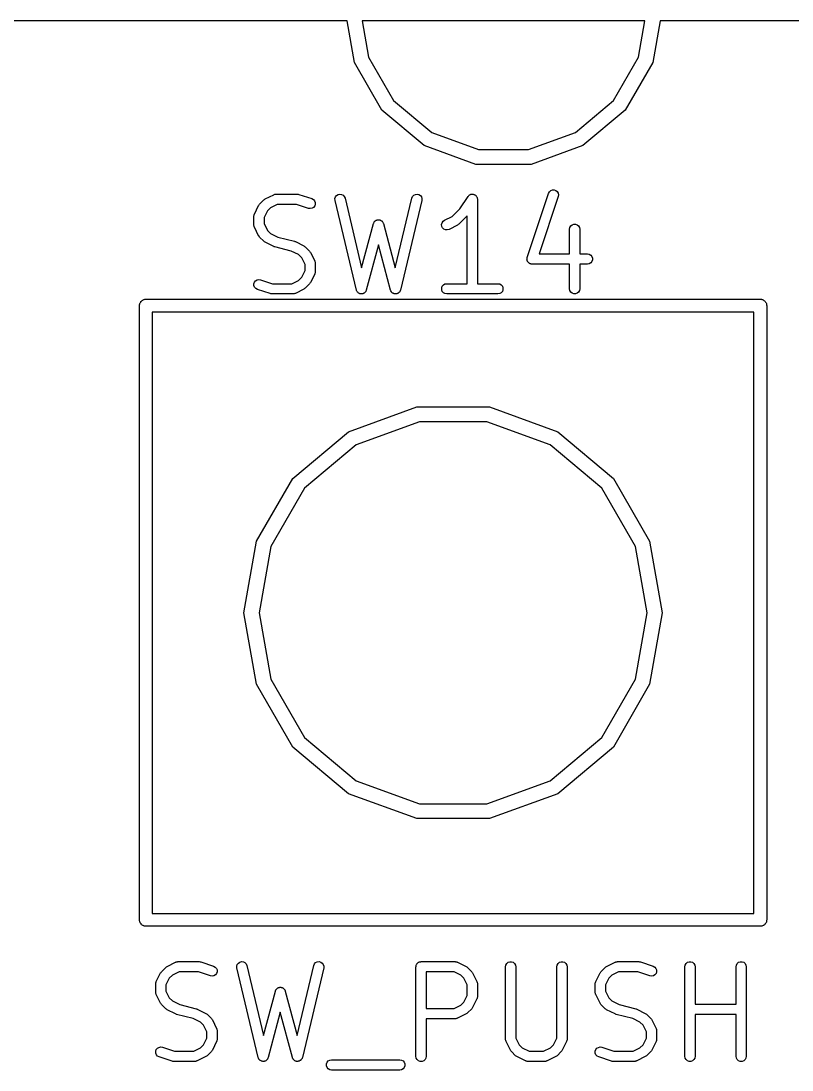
# Model space of a CAD drawing. Extents: x 0 to 102, y -163 to 0.
# Drawn here: x 82.71 to 90.36, y -160.54 to -150.13 of the extents above; entities that cross this region are included whole.
import ezdxf

# ---------------------------------------------------------------- set-up
doc = ezdxf.new("R2010")
doc.units = 0
doc.header["$MEASUREMENT"] = 0
doc.layers.add('BLACK', color=7, linetype='CONTINUOUS')

msp = doc.modelspace()

# ---------------------------------------------------------------- linework, layer by layer
at = {"layer": 'Black'}
for p, q in [((85.9474, -150.127), (75, -150.127)), ((86.02, -150.539), (85.9474, -150.127)), ((86.0974, -150.127), (86.1609, -150.487)), ((88.9026, -150.127), (86.0974, -150.127)), ((88.8391, -150.487), (88.9026, -150.127)), ((89.0526, -150.127), (88.98, -150.539)), ((100, -150.127), (89.0526, -150.127)), ((86.2935, -151.012), (86.02, -150.539)), ((86.1609, -150.487), (86.4084, -150.916)), ((88.5916, -150.916), (88.8391, -150.487)), ((88.98, -150.539), (88.7065, -151.012)), ((86.4084, -150.916), (86.7875, -151.234)), ((88.2125, -151.234), (88.5916, -150.916)), ((86.7125, -151.364), (86.2935, -151.012)), ((88.7065, -151.012), (88.2875, -151.364)), ((86.7875, -151.234), (87.2526, -151.403)), ((87.7474, -151.403), (88.2125, -151.234)), ((87.2265, -151.551), (86.7125, -151.364)), ((88.2875, -151.364), (87.7735, -151.551)), ((87.2526, -151.403), (87.7474, -151.403)), ((87.7735, -151.551), (87.2265, -151.551)), ((85.1292, -151.898), (85.1358, -151.893)), ((85.1358, -151.893), (85.2204, -151.851)), ((85.2204, -151.851), (85.2233, -151.85)), ((85.2233, -151.85), (85.2258, -151.848)), ((85.2258, -151.848), (85.2317, -151.847)), ((85.2317, -151.847), (85.2374, -151.846)), ((85.2374, -151.846), (85.2403, -151.846)), ((85.2403, -151.846), (85.2432, -151.845)), ((85.2432, -151.845), (85.4548, -151.845)), ((85.4548, -151.845), (85.4628, -151.847)), ((85.4628, -151.847), (85.4709, -151.848)), ((85.4709, -151.848), (85.5979, -151.89)), ((85.5979, -151.89), (85.6134, -151.899)), ((85.8277, -151.89), (85.8327, -151.873)), ((85.8287, -151.908), (85.8277, -151.89)), ((85.8327, -151.873), (85.8433, -151.859)), ((85.8433, -151.859), (85.858, -151.85)), ((85.858, -151.85), (85.8752, -151.845)), ((85.8752, -151.845), (85.8927, -151.848)), ((85.8927, -151.848), (85.9085, -151.855)), ((85.9085, -151.855), (85.9206, -151.868)), ((85.9206, -151.868), (85.9276, -151.884)), ((85.9276, -151.884), (86.0926, -152.578)), ((86.4257, -152.578), (86.5907, -151.884)), ((86.5907, -151.884), (86.5978, -151.868)), ((86.5978, -151.868), (86.6099, -151.855)), ((86.6099, -151.855), (86.6256, -151.848)), ((86.6256, -151.848), (86.6432, -151.845)), ((86.6432, -151.845), (86.6603, -151.85)), ((86.6603, -151.85), (86.6751, -151.859)), ((86.6751, -151.859), (86.6856, -151.873)), ((86.6856, -151.873), (86.6906, -151.89)), ((86.6906, -151.89), (86.6896, -151.908)), ((87.0664, -151.991), (87.1482, -151.868)), ((87.1482, -151.868), (87.1502, -151.866)), ((87.1502, -151.866), (87.1516, -151.864)), ((87.1516, -151.864), (87.1562, -151.86)), ((87.1562, -151.86), (87.1604, -151.855)), ((87.1604, -151.855), (87.1629, -151.854)), ((87.1629, -151.854), (87.1651, -151.852)), ((87.1651, -151.852), (87.1708, -151.85)), ((87.1708, -151.85), (87.1762, -151.847)), ((87.1762, -151.847), (87.179, -151.847)), ((87.179, -151.847), (87.1817, -151.846)), ((87.1817, -151.846), (87.1877, -151.846)), ((87.1877, -151.846), (87.1938, -151.846)), ((87.1938, -151.846), (87.1965, -151.846)), ((87.1965, -151.846), (87.1993, -151.846)), ((87.1993, -151.846), (87.205, -151.848)), ((87.205, -151.848), (87.2109, -151.85)), ((87.2109, -151.85), (87.2133, -151.851)), ((87.2133, -151.851), (87.2159, -151.852)), ((87.2159, -151.852), (87.2205, -151.856)), ((87.2205, -151.856), (87.2256, -151.859)), ((87.2256, -151.859), (87.2273, -151.862)), ((87.2273, -151.862), (87.2294, -151.864)), ((87.2294, -151.864), (87.2324, -151.869)), ((87.2324, -151.869), (87.236, -151.874)), ((87.236, -151.874), (87.2368, -151.876)), ((87.2368, -151.876), (87.2382, -151.879)), ((87.2382, -151.879), (87.2393, -151.885)), ((87.2393, -151.885), (87.241, -151.891)), ((87.241, -151.891), (87.2408, -151.893)), ((87.2408, -151.893), (87.2413, -151.896)), ((87.2413, -151.896), (87.2413, -152.734)), ((87.735, -152.473), (87.9466, -151.838)), ((88.043, -151.87), (87.8536, -152.438)), ((87.9466, -151.838), (87.955, -151.822)), ((87.955, -151.822), (87.9682, -151.811)), ((87.9682, -151.811), (87.9847, -151.804)), ((87.9847, -151.804), (88.0023, -151.804)), ((88.0023, -151.804), (88.019, -151.809)), ((88.019, -151.809), (88.0328, -151.82)), ((88.0328, -151.82), (88.0421, -151.835)), ((88.0421, -151.835), (88.0456, -151.852)), ((88.0456, -151.852), (88.043, -151.87)), ((85.0284, -152.043), (85.0707, -151.958)), ((85.0707, -151.958), (85.0756, -151.952)), ((85.0756, -151.952), (85.0802, -151.945)), ((85.0802, -151.945), (85.1226, -151.903)), ((85.1226, -151.903), (85.1292, -151.898)), ((85.1886, -151.98), (85.1579, -152.011)), ((85.2552, -151.947), (85.1886, -151.98)), ((85.4466, -151.947), (85.2552, -151.947)), ((85.5658, -151.987), (85.4466, -151.947)), ((85.5832, -151.989), (85.5658, -151.987)), ((85.6005, -151.986), (85.5832, -151.989)), ((85.6155, -151.977), (85.6005, -151.986)), ((85.6134, -151.899), (85.6251, -151.912)), ((85.6265, -151.963), (85.6155, -151.977)), ((85.6251, -151.912), (85.6316, -151.928)), ((85.6321, -151.946), (85.6265, -151.963)), ((85.6316, -151.928), (85.6321, -151.946)), ((86.0404, -152.797), (85.8287, -151.908)), ((86.6896, -151.908), (86.4779, -152.797)), ((86.9911, -152.066), (87.0664, -151.991)), ((85.023, -152.066), (85.0235, -152.063)), ((85.023, -152.15), (85.023, -152.066)), ((85.0234, -152.06), (85.0251, -152.054)), ((85.0235, -152.063), (85.0234, -152.06)), ((85.0251, -152.054), (85.0261, -152.048)), ((85.0261, -152.048), (85.0276, -152.046)), ((85.0276, -152.046), (85.0284, -152.043)), ((85.1579, -152.011), (85.1246, -152.078)), ((85.1246, -152.078), (85.1246, -152.138)), ((86.2341, -152.107), (86.2378, -152.104)), ((86.2378, -152.104), (86.242, -152.103)), ((86.242, -152.103), (86.246, -152.101)), ((86.246, -152.101), (86.2504, -152.101)), ((86.2504, -152.101), (86.2548, -152.1)), ((86.2548, -152.1), (86.2592, -152.1)), ((86.2592, -152.1), (86.2635, -152.1)), ((86.2635, -152.1), (86.2679, -152.101)), ((86.2679, -152.101), (86.2724, -152.101)), ((86.2724, -152.101), (86.2763, -152.103)), ((86.2763, -152.103), (86.2806, -152.104)), ((86.2806, -152.104), (86.2843, -152.107)), ((86.9138, -152.105), (86.9911, -152.066)), ((87.1397, -152.061), (87.0571, -152.144)), ((87.1397, -152.734), (87.1397, -152.061)), ((85.0235, -152.153), (85.023, -152.15)), ((85.0234, -152.156), (85.0235, -152.153)), ((85.0251, -152.162), (85.0234, -152.156)), ((85.0261, -152.168), (85.0251, -152.162)), ((85.0276, -152.17), (85.0261, -152.168)), ((85.0284, -152.173), (85.0276, -152.17)), ((85.0707, -152.258), (85.0284, -152.173)), ((85.1246, -152.138), (85.1579, -152.205)), ((85.1579, -152.205), (85.1886, -152.235)), ((86.0926, -152.578), (86.2101, -152.137)), ((86.2101, -152.137), (86.212, -152.133)), ((86.212, -152.133), (86.2132, -152.129)), ((86.2132, -152.129), (86.2157, -152.125)), ((86.2157, -152.125), (86.2175, -152.121)), ((86.2175, -152.121), (86.2207, -152.118)), ((86.2207, -152.118), (86.2233, -152.114)), ((86.2233, -152.114), (86.2269, -152.112)), ((86.2269, -152.112), (86.23, -152.109)), ((86.23, -152.109), (86.2341, -152.107)), ((86.2843, -152.107), (86.2884, -152.109)), ((86.2884, -152.109), (86.2914, -152.112)), ((86.2914, -152.112), (86.295, -152.114)), ((86.295, -152.114), (86.2976, -152.118)), ((86.2976, -152.118), (86.3008, -152.121)), ((86.3008, -152.121), (86.3027, -152.125)), ((86.3027, -152.125), (86.3052, -152.129)), ((86.3052, -152.129), (86.3064, -152.133)), ((86.3064, -152.133), (86.3083, -152.137)), ((86.3083, -152.137), (86.4257, -152.578)), ((86.8858, -152.147), (86.8899, -152.13)), ((86.8878, -152.165), (86.8858, -152.147)), ((86.8957, -152.18), (86.8878, -152.165)), ((86.8899, -152.13), (86.8996, -152.115)), ((86.9085, -152.193), (86.8957, -152.18)), ((86.8996, -152.115), (86.9138, -152.105)), ((86.9247, -152.2), (86.9085, -152.193)), ((86.9423, -152.201), (86.9247, -152.2)), ((86.9592, -152.196), (86.9423, -152.201)), ((87.0439, -152.153), (86.9592, -152.196)), ((87.0504, -152.148), (87.0439, -152.153)), ((87.0571, -152.144), (87.0504, -152.148)), ((88.1557, -152.193), (88.1588, -152.175)), ((88.1557, -152.438), (88.1557, -152.193)), ((88.1588, -152.175), (88.1676, -152.16)), ((88.1676, -152.16), (88.1811, -152.149)), ((88.1811, -152.149), (88.1977, -152.143)), ((88.1977, -152.143), (88.2153, -152.143)), ((88.2153, -152.143), (88.2319, -152.149)), ((88.2319, -152.149), (88.2454, -152.16)), ((88.2454, -152.16), (88.2542, -152.175)), ((88.2542, -152.175), (88.2573, -152.193)), ((88.2573, -152.193), (88.2573, -152.438)), ((85.0756, -152.264), (85.0707, -152.258)), ((85.0802, -152.271), (85.0756, -152.264)), ((85.1226, -152.313), (85.0802, -152.271)), ((85.1886, -152.235), (85.2609, -152.272)), ((85.2609, -152.272), (85.4248, -152.313)), ((85.1292, -152.318), (85.1226, -152.313)), ((85.1358, -152.323), (85.1292, -152.318)), ((85.2204, -152.365), (85.1358, -152.323)), ((85.2258, -152.367), (85.2204, -152.365)), ((85.2308, -152.369), (85.2258, -152.367)), ((85.3948, -152.41), (85.2308, -152.369)), ((85.4671, -152.446), (85.3948, -152.41)), ((85.4248, -152.313), (85.4299, -152.315)), ((85.4299, -152.315), (85.4352, -152.316)), ((85.4352, -152.316), (85.5199, -152.359)), ((85.5199, -152.359), (85.5264, -152.364)), ((85.5264, -152.364), (85.5331, -152.368)), ((85.5331, -152.368), (85.5754, -152.411)), ((85.5754, -152.411), (85.5801, -152.417)), ((85.5801, -152.417), (85.5849, -152.424)), ((86.2592, -152.347), (86.1389, -152.798)), ((86.3794, -152.798), (86.2592, -152.347)), ((85.4977, -152.477), (85.4671, -152.446)), ((85.531, -152.543), (85.4977, -152.477)), ((85.5849, -152.424), (85.6273, -152.508)), ((85.6273, -152.508), (85.6281, -152.511)), ((85.6281, -152.511), (85.6296, -152.514)), ((85.6296, -152.514), (85.6306, -152.52)), ((85.6306, -152.52), (85.6323, -152.525)), ((87.7324, -152.49), (87.7331, -152.485)), ((87.7331, -152.494), (87.7324, -152.49)), ((87.7331, -152.48), (87.7344, -152.477)), ((87.7331, -152.485), (87.7331, -152.48)), ((87.7331, -152.498), (87.7331, -152.494)), ((87.7349, -152.503), (87.7331, -152.498)), ((87.7344, -152.477), (87.735, -152.473)), ((87.7359, -152.508), (87.7349, -152.503)), ((87.7379, -152.511), (87.7359, -152.508)), ((87.7392, -152.514), (87.7379, -152.511)), ((87.7425, -152.518), (87.7392, -152.514)), ((87.7452, -152.523), (87.7425, -152.518)), ((87.8536, -152.438), (88.1557, -152.438)), ((88.2573, -152.438), (88.3335, -152.438)), ((88.3335, -152.438), (88.3509, -152.441)), ((88.3509, -152.441), (88.3662, -152.45)), ((88.3662, -152.45), (88.3775, -152.463)), ((88.3775, -152.514), (88.3662, -152.528)), ((88.3775, -152.463), (88.3835, -152.48)), ((88.3835, -152.498), (88.3775, -152.514)), ((88.3835, -152.48), (88.3835, -152.498)), ((85.4977, -152.67), (85.531, -152.604)), ((85.531, -152.604), (85.531, -152.543)), ((85.6323, -152.622), (85.6306, -152.627)), ((85.6323, -152.525), (85.6321, -152.528)), ((85.6321, -152.528), (85.6326, -152.531)), ((85.6326, -152.616), (85.6321, -152.619)), ((85.6321, -152.619), (85.6323, -152.622)), ((85.6326, -152.531), (85.6326, -152.616)), ((87.7481, -152.525), (87.7452, -152.523)), ((87.7505, -152.528), (87.7481, -152.525)), ((87.755, -152.53), (87.7505, -152.528)), ((87.759, -152.534), (87.755, -152.53)), ((87.7625, -152.535), (87.759, -152.534)), ((87.7658, -152.537), (87.7625, -152.535)), ((87.7708, -152.538), (87.7658, -152.537)), ((87.7757, -152.539), (87.7708, -152.538)), ((87.7795, -152.539), (87.7757, -152.539)), ((87.7832, -152.54), (87.7795, -152.539)), ((88.1557, -152.54), (87.7832, -152.54)), ((88.1557, -152.785), (88.1557, -152.54)), ((88.3335, -152.54), (88.2573, -152.54)), ((88.2573, -152.54), (88.2573, -152.785)), ((88.3509, -152.537), (88.3335, -152.54)), ((88.3662, -152.528), (88.3509, -152.537)), ((85.0236, -152.735), (85.0292, -152.719)), ((85.0292, -152.719), (85.0401, -152.705)), ((85.0401, -152.705), (85.0552, -152.696)), ((85.0552, -152.696), (85.0724, -152.692)), ((85.0724, -152.692), (85.0899, -152.695)), ((85.0899, -152.695), (85.2091, -152.734)), ((85.4005, -152.734), (85.4671, -152.701)), ((85.4671, -152.701), (85.4977, -152.67)), ((85.5849, -152.723), (85.5801, -152.73)), ((85.6273, -152.639), (85.5849, -152.723)), ((85.6281, -152.636), (85.6273, -152.639)), ((85.6296, -152.633), (85.6281, -152.636)), ((85.6306, -152.627), (85.6296, -152.633)), ((85.0241, -152.753), (85.0236, -152.735)), ((85.0305, -152.769), (85.0241, -152.753)), ((85.0423, -152.783), (85.0305, -152.769)), ((85.0578, -152.791), (85.0423, -152.783)), ((85.1848, -152.833), (85.0578, -152.791)), ((85.1928, -152.835), (85.1848, -152.833)), ((85.2091, -152.734), (85.4005, -152.734)), ((85.4299, -152.833), (85.424, -152.834)), ((85.4324, -152.831), (85.4299, -152.833)), ((85.4352, -152.831), (85.4324, -152.831)), ((85.5199, -152.788), (85.4352, -152.831)), ((85.5264, -152.783), (85.5199, -152.788)), ((85.5331, -152.779), (85.5264, -152.783)), ((85.5754, -152.736), (85.5331, -152.779)), ((85.5801, -152.73), (85.5754, -152.736)), ((86.0425, -152.802), (86.0404, -152.797)), ((86.0438, -152.807), (86.0425, -152.802)), ((86.046, -152.81), (86.0438, -152.807)), ((86.0474, -152.813), (86.046, -152.81)), ((86.051, -152.817), (86.0474, -152.813)), ((86.054, -152.821), (86.051, -152.817)), ((86.057, -152.823), (86.054, -152.821)), ((86.0595, -152.826), (86.057, -152.823)), ((86.0642, -152.828), (86.0595, -152.826)), ((86.0684, -152.831), (86.0642, -152.828)), ((86.072, -152.832), (86.0684, -152.831)), ((86.0753, -152.834), (86.072, -152.832)), ((86.1064, -152.833), (86.103, -152.834)), ((86.11, -152.832), (86.1064, -152.833)), ((86.1143, -152.829), (86.11, -152.832)), ((86.119, -152.827), (86.1143, -152.829)), ((86.1216, -152.824), (86.119, -152.827)), ((86.1247, -152.822), (86.1216, -152.824)), ((86.1278, -152.818), (86.1247, -152.822)), ((86.1315, -152.814), (86.1278, -152.818)), ((86.133, -152.811), (86.1315, -152.814)), ((86.1353, -152.808), (86.133, -152.811)), ((86.1367, -152.803), (86.1353, -152.808)), ((86.1389, -152.798), (86.1367, -152.803)), ((86.3816, -152.803), (86.3794, -152.798)), ((86.3831, -152.808), (86.3816, -152.803)), ((86.3853, -152.811), (86.3831, -152.808)), ((86.3869, -152.814), (86.3853, -152.811)), ((86.3905, -152.818), (86.3869, -152.814)), ((86.3936, -152.822), (86.3905, -152.818)), ((86.3967, -152.824), (86.3936, -152.822)), ((86.3993, -152.827), (86.3967, -152.824)), ((86.404, -152.829), (86.3993, -152.827)), ((86.4083, -152.832), (86.404, -152.829)), ((86.4119, -152.833), (86.4083, -152.832)), ((86.4153, -152.834), (86.4119, -152.833)), ((86.4463, -152.832), (86.443, -152.834)), ((86.4499, -152.831), (86.4463, -152.832)), ((86.4542, -152.828), (86.4499, -152.831)), ((86.4588, -152.826), (86.4542, -152.828)), ((86.4613, -152.823), (86.4588, -152.826)), ((86.4644, -152.821), (86.4613, -152.823)), ((86.4674, -152.817), (86.4644, -152.821)), ((86.4709, -152.813), (86.4674, -152.817)), ((86.4724, -152.81), (86.4709, -152.813)), ((86.4745, -152.807), (86.4724, -152.81)), ((86.4759, -152.802), (86.4745, -152.807)), ((86.4779, -152.797), (86.4759, -152.802)), ((86.8865, -152.776), (86.8925, -152.76)), ((86.8865, -152.794), (86.8865, -152.776)), ((86.8925, -152.811), (86.8865, -152.794)), ((86.8925, -152.76), (86.9038, -152.746)), ((86.9038, -152.824), (86.8925, -152.811)), ((86.9038, -152.746), (86.9191, -152.737)), ((86.9191, -152.833), (86.9038, -152.824)), ((86.9191, -152.737), (86.9365, -152.734)), ((86.9365, -152.836), (86.9191, -152.833)), ((86.9365, -152.734), (87.1397, -152.734)), ((87.2413, -152.734), (87.4445, -152.734)), ((87.4445, -152.734), (87.4619, -152.737)), ((87.4619, -152.833), (87.4445, -152.836)), ((87.4619, -152.737), (87.4772, -152.746)), ((87.4772, -152.824), (87.4619, -152.833)), ((87.4772, -152.746), (87.4885, -152.76)), ((87.4885, -152.811), (87.4772, -152.824)), ((87.4885, -152.76), (87.4945, -152.776)), ((87.4945, -152.794), (87.4885, -152.811)), ((87.4945, -152.776), (87.4945, -152.794)), ((88.1588, -152.803), (88.1557, -152.785)), ((88.1676, -152.818), (88.1588, -152.803)), ((88.1811, -152.829), (88.1676, -152.818)), ((88.1977, -152.835), (88.1811, -152.829)), ((88.2319, -152.829), (88.2153, -152.835)), ((88.2454, -152.818), (88.2319, -152.829)), ((88.2542, -152.803), (88.2454, -152.818)), ((88.2573, -152.785), (88.2542, -152.803)), ((83.8895, -152.941), (83.8914, -152.936)), ((83.8914, -152.936), (83.8923, -152.93)), ((83.8923, -152.93), (83.8951, -152.925)), ((83.8951, -152.925), (83.897, -152.92)), ((83.897, -152.92), (83.9006, -152.916)), ((83.9006, -152.916), (83.9034, -152.911)), ((83.9034, -152.911), (83.9076, -152.908)), ((83.9076, -152.908), (83.9112, -152.903)), ((83.9112, -152.903), (83.916, -152.901)), ((83.916, -152.901), (83.9202, -152.897)), ((83.9202, -152.897), (83.9255, -152.895)), ((83.9255, -152.895), (83.9303, -152.892)), ((83.9303, -152.892), (83.9358, -152.891)), ((83.9358, -152.891), (83.941, -152.889)), ((83.941, -152.889), (83.9465, -152.889)), ((83.9465, -152.889), (83.952, -152.888)), ((83.952, -152.888), (90.048, -152.888)), ((85.2008, -152.836), (85.1928, -152.835)), ((85.4125, -152.836), (85.2008, -152.836)), ((85.4154, -152.835), (85.4125, -152.836)), ((85.4183, -152.836), (85.4154, -152.835)), ((85.424, -152.834), (85.4183, -152.836)), ((86.0805, -152.834), (86.0753, -152.834)), ((86.0855, -152.836), (86.0805, -152.834)), ((86.0892, -152.835), (86.0855, -152.836)), ((86.0928, -152.836), (86.0892, -152.835)), ((86.0979, -152.835), (86.0928, -152.836)), ((86.103, -152.834), (86.0979, -152.835)), ((86.4205, -152.835), (86.4153, -152.834)), ((86.4255, -152.836), (86.4205, -152.835)), ((86.4292, -152.835), (86.4255, -152.836)), ((86.4329, -152.836), (86.4292, -152.835)), ((86.4379, -152.834), (86.4329, -152.836)), ((86.443, -152.834), (86.4379, -152.834)), ((87.4445, -152.836), (86.9365, -152.836)), ((88.2153, -152.835), (88.1977, -152.835)), ((90.048, -152.888), (90.0535, -152.889)), ((90.0535, -152.889), (90.059, -152.889)), ((90.059, -152.889), (90.0642, -152.891)), ((90.0642, -152.891), (90.0697, -152.892)), ((90.0697, -152.892), (90.0745, -152.895)), ((90.0745, -152.895), (90.0797, -152.897)), ((90.0797, -152.897), (90.084, -152.901)), ((90.084, -152.901), (90.0888, -152.903)), ((90.0888, -152.903), (90.0924, -152.908)), ((90.0924, -152.908), (90.0966, -152.911)), ((90.0966, -152.911), (90.0994, -152.916)), ((90.0994, -152.916), (90.103, -152.92)), ((90.103, -152.92), (90.1049, -152.925)), ((90.1049, -152.925), (90.1077, -152.93)), ((90.1077, -152.93), (90.1086, -152.936)), ((90.1086, -152.936), (90.1105, -152.941)), ((83.8885, -152.952), (83.8895, -152.947)), ((83.8885, -159.048), (83.8885, -152.952)), ((83.8895, -152.947), (83.8895, -152.941)), ((84.0155, -153.016), (84.0155, -158.984)), ((89.9845, -153.016), (84.0155, -153.016)), ((89.9845, -158.984), (89.9845, -153.016)), ((90.1105, -152.941), (90.1105, -152.947)), ((90.1105, -152.947), (90.1115, -152.952)), ((90.1115, -152.952), (90.1115, -159.048)), ((85.9625, -154.203), (86.6397, -153.957)), ((86.6397, -153.957), (87.3603, -153.957)), ((87.3603, -153.957), (88.0375, -154.203)), ((86.6657, -154.104), (86.0375, -154.333)), ((87.3343, -154.104), (86.6657, -154.104)), ((87.9625, -154.333), (87.3343, -154.104)), ((85.4105, -154.666), (85.9625, -154.203)), ((88.0375, -154.203), (88.5895, -154.666)), ((86.0375, -154.333), (85.5254, -154.763)), ((88.4746, -154.763), (87.9625, -154.333)), ((85.0501, -155.29), (85.4105, -154.666)), ((88.5895, -154.666), (88.9499, -155.29)), ((85.5254, -154.763), (85.1911, -155.342)), ((88.8089, -155.342), (88.4746, -154.763)), ((84.925, -156), (85.0501, -155.29)), ((88.9499, -155.29), (89.075, -156)), ((85.1911, -155.342), (85.075, -156)), ((88.925, -156), (88.8089, -155.342)), ((85.0501, -156.71), (84.925, -156)), ((85.075, -156), (85.1911, -156.658)), ((88.8089, -156.658), (88.925, -156)), ((89.075, -156), (88.9499, -156.71)), ((85.1911, -156.658), (85.5254, -157.237)), ((88.4746, -157.237), (88.8089, -156.658)), ((85.4105, -157.334), (85.0501, -156.71)), ((88.9499, -156.71), (88.5895, -157.334)), ((85.5254, -157.237), (86.0375, -157.667)), ((87.9625, -157.667), (88.4746, -157.237)), ((85.9625, -157.797), (85.4105, -157.334)), ((88.5895, -157.334), (88.0375, -157.797)), ((86.0375, -157.667), (86.6657, -157.896)), ((87.3343, -157.896), (87.9625, -157.667)), ((86.6397, -158.043), (85.9625, -157.797)), ((88.0375, -157.797), (87.3603, -158.043)), ((86.6657, -157.896), (87.3343, -157.896)), ((87.3603, -158.043), (86.6397, -158.043)), ((83.8895, -159.053), (83.8885, -159.048)), ((83.8895, -159.059), (83.8895, -159.053)), ((83.8914, -159.064), (83.8895, -159.059)), ((83.8923, -159.07), (83.8914, -159.064)), ((83.8951, -159.075), (83.8923, -159.07)), ((83.897, -159.08), (83.8951, -159.075)), ((83.9006, -159.084), (83.897, -159.08)), ((84.0155, -158.984), (89.9845, -158.984)), ((90.103, -159.08), (90.0994, -159.084)), ((90.1049, -159.075), (90.103, -159.08)), ((90.1077, -159.07), (90.1049, -159.075)), ((90.1086, -159.064), (90.1077, -159.07)), ((90.1105, -159.059), (90.1086, -159.064)), ((90.1115, -159.048), (90.1105, -159.053)), ((90.1105, -159.053), (90.1105, -159.059)), ((83.9034, -159.089), (83.9006, -159.084)), ((83.9076, -159.092), (83.9034, -159.089)), ((83.9112, -159.097), (83.9076, -159.092)), ((83.916, -159.099), (83.9112, -159.097)), ((83.9202, -159.103), (83.916, -159.099)), ((83.9255, -159.105), (83.9202, -159.103)), ((83.9303, -159.108), (83.9255, -159.105)), ((83.9358, -159.109), (83.9303, -159.108)), ((83.941, -159.111), (83.9358, -159.109)), ((83.9465, -159.111), (83.941, -159.111)), ((83.952, -159.112), (83.9465, -159.111)), ((90.048, -159.112), (83.952, -159.112)), ((90.0535, -159.111), (90.048, -159.112)), ((90.059, -159.111), (90.0535, -159.111)), ((90.0642, -159.109), (90.059, -159.111)), ((90.0697, -159.108), (90.0642, -159.109)), ((90.0745, -159.105), (90.0697, -159.108)), ((90.0797, -159.103), (90.0745, -159.105)), ((90.084, -159.099), (90.0797, -159.103)), ((90.0888, -159.097), (90.084, -159.099)), ((90.0924, -159.092), (90.0888, -159.097)), ((90.0966, -159.089), (90.0924, -159.092)), ((90.0994, -159.084), (90.0966, -159.089)), ((84.1621, -159.51), (84.2468, -159.468)), ((84.2468, -159.468), (84.2496, -159.467)), ((84.2496, -159.467), (84.2521, -159.465)), ((84.2521, -159.465), (84.258, -159.464)), ((84.258, -159.464), (84.2637, -159.463)), ((84.2637, -159.463), (84.2666, -159.463)), ((84.2666, -159.463), (84.2695, -159.462)), ((84.2695, -159.462), (84.4812, -159.462)), ((84.4812, -159.462), (84.4892, -159.464)), ((84.4892, -159.464), (84.4972, -159.465)), ((84.4972, -159.465), (84.6242, -159.507)), ((84.854, -159.507), (84.8591, -159.49)), ((84.8591, -159.49), (84.8696, -159.476)), ((84.8696, -159.476), (84.8843, -159.467)), ((84.8843, -159.467), (84.9015, -159.462)), ((84.9015, -159.462), (84.919, -159.464)), ((84.919, -159.464), (84.9348, -159.472)), ((84.9348, -159.472), (84.9469, -159.485)), ((84.9469, -159.485), (84.9539, -159.501)), ((85.6171, -159.501), (85.6241, -159.485)), ((85.6241, -159.485), (85.6362, -159.472)), ((85.6362, -159.472), (85.652, -159.464)), ((85.652, -159.464), (85.6695, -159.462)), ((85.6695, -159.462), (85.6867, -159.467)), ((85.6867, -159.467), (85.7014, -159.476)), ((85.7014, -159.476), (85.7119, -159.49)), ((85.7119, -159.49), (85.717, -159.507)), ((86.634, -159.5), (86.6348, -159.496)), ((86.6348, -159.496), (86.637, -159.492)), ((86.637, -159.492), (86.6385, -159.488)), ((86.6385, -159.488), (86.6414, -159.484)), ((86.6414, -159.484), (86.6436, -159.481)), ((86.6436, -159.481), (86.647, -159.478)), ((86.647, -159.478), (86.6498, -159.474)), ((86.6498, -159.474), (86.6537, -159.472)), ((86.6537, -159.472), (86.6571, -159.469)), ((86.6571, -159.469), (86.6613, -159.468)), ((86.6613, -159.468), (86.6651, -159.465)), ((86.6651, -159.465), (86.6695, -159.465)), ((86.6695, -159.465), (86.6737, -159.463)), ((86.6737, -159.463), (86.6781, -159.463)), ((86.6781, -159.463), (86.6825, -159.462)), ((86.6825, -159.462), (87.0212, -159.462)), ((87.0212, -159.462), (87.0241, -159.463)), ((87.0241, -159.463), (87.027, -159.463)), ((87.027, -159.463), (87.0327, -159.464)), ((87.0327, -159.464), (87.0385, -159.465)), ((87.0385, -159.465), (87.0411, -159.467)), ((87.0411, -159.467), (87.0439, -159.468)), ((87.0439, -159.468), (87.1286, -159.51)), ((87.5207, -159.513), (87.5238, -159.496)), ((87.5238, -159.496), (87.5326, -159.481)), ((87.5326, -159.481), (87.5461, -159.469)), ((87.5461, -159.469), (87.5627, -159.463)), ((87.5627, -159.463), (87.5803, -159.463)), ((87.5803, -159.463), (87.5969, -159.469)), ((87.5969, -159.469), (87.6104, -159.481)), ((87.6104, -159.481), (87.6192, -159.496)), ((87.6192, -159.496), (87.6223, -159.513)), ((88.0287, -159.513), (88.0318, -159.496)), ((88.0318, -159.496), (88.0406, -159.481)), ((88.0406, -159.481), (88.0541, -159.469)), ((88.0541, -159.469), (88.0707, -159.463)), ((88.0707, -159.463), (88.0883, -159.463)), ((88.0883, -159.463), (88.1049, -159.469)), ((88.1049, -159.469), (88.1184, -159.481)), ((88.1184, -159.481), (88.1272, -159.496)), ((88.1272, -159.496), (88.1303, -159.513)), ((88.5224, -159.51), (88.6071, -159.468)), ((88.6071, -159.468), (88.6099, -159.467)), ((88.6099, -159.467), (88.6125, -159.465)), ((88.6125, -159.465), (88.6183, -159.464)), ((88.6183, -159.464), (88.624, -159.463)), ((88.624, -159.463), (88.6269, -159.463)), ((88.6269, -159.463), (88.6298, -159.462)), ((88.6298, -159.462), (88.8415, -159.462)), ((88.8415, -159.462), (88.8495, -159.464)), ((88.8495, -159.464), (88.8576, -159.465)), ((88.8576, -159.465), (88.9846, -159.507)), ((89.2987, -159.513), (89.3018, -159.496)), ((89.3018, -159.496), (89.3106, -159.481)), ((89.3106, -159.481), (89.3241, -159.469)), ((89.3241, -159.469), (89.3407, -159.463)), ((89.3407, -159.463), (89.3583, -159.463)), ((89.3583, -159.463), (89.3749, -159.469)), ((89.3749, -159.469), (89.3884, -159.481)), ((89.3884, -159.481), (89.3972, -159.496)), ((89.3972, -159.496), (89.4003, -159.513)), ((89.8067, -159.513), (89.8098, -159.496)), ((89.8098, -159.496), (89.8186, -159.481)), ((89.8186, -159.481), (89.8321, -159.469)), ((89.8321, -159.469), (89.8487, -159.463)), ((89.8487, -159.463), (89.8663, -159.463)), ((89.8663, -159.463), (89.8829, -159.469)), ((89.8829, -159.469), (89.8964, -159.481)), ((89.8964, -159.481), (89.9052, -159.496)), ((89.9052, -159.496), (89.9083, -159.513)), ((84.0547, -159.66), (84.0971, -159.575)), ((84.0971, -159.575), (84.1019, -159.569)), ((84.1019, -159.569), (84.1066, -159.562)), ((84.1066, -159.562), (84.1489, -159.52)), ((84.1489, -159.52), (84.1556, -159.515)), ((84.1556, -159.515), (84.1621, -159.51)), ((84.2149, -159.597), (84.1843, -159.628)), ((84.2815, -159.564), (84.2149, -159.597)), ((84.4729, -159.564), (84.2815, -159.564)), ((84.5921, -159.604), (84.4729, -159.564)), ((84.6242, -159.507), (84.6397, -159.516)), ((84.6419, -159.594), (84.6268, -159.603)), ((84.6397, -159.516), (84.6515, -159.529)), ((84.6528, -159.58), (84.6419, -159.594)), ((84.6515, -159.529), (84.6579, -159.545)), ((84.6584, -159.563), (84.6528, -159.58)), ((84.6579, -159.545), (84.6584, -159.563)), ((84.8551, -159.525), (84.854, -159.507)), ((85.0667, -160.414), (84.8551, -159.525)), ((84.9539, -159.501), (85.119, -160.195)), ((85.452, -160.195), (85.6171, -159.501)), ((85.7159, -159.525), (85.5043, -160.414)), ((85.717, -159.507), (85.7159, -159.525)), ((86.6317, -159.513), (86.6325, -159.509)), ((86.6317, -160.402), (86.6317, -159.513)), ((86.6325, -159.504), (86.634, -159.5)), ((86.6325, -159.509), (86.6325, -159.504)), ((86.7333, -159.564), (86.7333, -159.928)), ((87.0092, -159.564), (86.7333, -159.564)), ((87.0757, -159.597), (87.0092, -159.564)), ((87.1064, -159.628), (87.0757, -159.597)), ((87.1286, -159.51), (87.1351, -159.515)), ((87.1351, -159.515), (87.1418, -159.52)), ((87.1418, -159.52), (87.1841, -159.562)), ((87.1841, -159.562), (87.1887, -159.569)), ((87.1887, -159.569), (87.1936, -159.575)), ((87.1936, -159.575), (87.2359, -159.66)), ((87.5207, -160.233), (87.5207, -159.513)), ((87.6223, -159.513), (87.6223, -160.221)), ((88.0287, -160.221), (88.0287, -159.513)), ((88.1303, -159.513), (88.1303, -160.233)), ((88.4151, -159.66), (88.4574, -159.575)), ((88.4574, -159.575), (88.4623, -159.569)), ((88.4623, -159.569), (88.4669, -159.562)), ((88.4669, -159.562), (88.5092, -159.52)), ((88.5092, -159.52), (88.5159, -159.515)), ((88.5159, -159.515), (88.5224, -159.51)), ((88.5753, -159.597), (88.5446, -159.628)), ((88.6418, -159.564), (88.5753, -159.597)), ((88.8333, -159.564), (88.6418, -159.564)), ((88.9524, -159.604), (88.8333, -159.564)), ((88.9846, -159.507), (89.0001, -159.516)), ((89.0022, -159.594), (88.9872, -159.603)), ((89.0001, -159.516), (89.0118, -159.529)), ((89.0132, -159.58), (89.0022, -159.594)), ((89.0118, -159.529), (89.0183, -159.545)), ((89.0188, -159.563), (89.0132, -159.58)), ((89.0183, -159.545), (89.0188, -159.563)), ((89.2987, -160.402), (89.2987, -159.513)), ((89.4003, -159.513), (89.4003, -159.886)), ((89.8067, -159.886), (89.8067, -159.513)), ((89.9083, -159.513), (89.9083, -160.402)), ((84.0494, -159.683), (84.0499, -159.68)), ((84.0494, -159.767), (84.0494, -159.683)), ((84.0497, -159.677), (84.0514, -159.671)), ((84.0499, -159.68), (84.0497, -159.677)), ((84.0514, -159.671), (84.0524, -159.665)), ((84.0524, -159.665), (84.0539, -159.663)), ((84.0539, -159.663), (84.0547, -159.66)), ((84.1843, -159.628), (84.151, -159.694)), ((84.151, -159.694), (84.151, -159.755)), ((84.6096, -159.606), (84.5921, -159.604)), ((84.6268, -159.603), (84.6096, -159.606)), ((87.1397, -159.694), (87.1064, -159.628)), ((87.1397, -159.798), (87.1397, -159.694)), ((87.2359, -159.66), (87.2368, -159.663)), ((87.2368, -159.663), (87.2382, -159.665)), ((87.2382, -159.665), (87.2393, -159.671)), ((87.2393, -159.671), (87.241, -159.677)), ((87.241, -159.677), (87.2408, -159.68)), ((87.2408, -159.68), (87.2413, -159.683)), ((87.2413, -159.683), (87.2413, -159.809)), ((88.4097, -159.683), (88.4102, -159.68)), ((88.4097, -159.767), (88.4097, -159.683)), ((88.41, -159.677), (88.4117, -159.671)), ((88.4102, -159.68), (88.41, -159.677)), ((88.4117, -159.671), (88.4128, -159.665)), ((88.4128, -159.665), (88.4142, -159.663)), ((88.4142, -159.663), (88.4151, -159.66)), ((88.5446, -159.628), (88.5113, -159.694)), ((88.5113, -159.694), (88.5113, -159.755)), ((88.9699, -159.606), (88.9524, -159.604)), ((88.9872, -159.603), (88.9699, -159.606)), ((84.0499, -159.77), (84.0494, -159.767)), ((84.0497, -159.773), (84.0499, -159.77)), ((84.0514, -159.779), (84.0497, -159.773)), ((84.0524, -159.785), (84.0514, -159.779)), ((84.0539, -159.787), (84.0524, -159.785)), ((84.0547, -159.79), (84.0539, -159.787)), ((84.0971, -159.875), (84.0547, -159.79)), ((84.151, -159.755), (84.1843, -159.822)), ((85.119, -160.195), (85.2364, -159.754)), ((85.2364, -159.754), (85.2383, -159.75)), ((85.2383, -159.75), (85.2395, -159.746)), ((85.2395, -159.746), (85.242, -159.742)), ((85.242, -159.742), (85.2439, -159.738)), ((85.2439, -159.738), (85.247, -159.735)), ((85.247, -159.735), (85.2496, -159.731)), ((85.2496, -159.731), (85.2532, -159.729)), ((85.2532, -159.729), (85.2563, -159.726)), ((85.2563, -159.726), (85.2604, -159.724)), ((85.2604, -159.724), (85.2641, -159.721)), ((85.2641, -159.721), (85.2683, -159.72)), ((85.2683, -159.72), (85.2723, -159.718)), ((85.2723, -159.718), (85.2768, -159.718)), ((85.2768, -159.718), (85.2811, -159.717)), ((85.2811, -159.717), (85.2855, -159.717)), ((85.2855, -159.717), (85.2899, -159.717)), ((85.2899, -159.717), (85.2942, -159.718)), ((85.2942, -159.718), (85.2987, -159.718)), ((85.2987, -159.718), (85.3027, -159.72)), ((85.3027, -159.72), (85.3069, -159.721)), ((85.3069, -159.721), (85.3106, -159.724)), ((85.3106, -159.724), (85.3147, -159.726)), ((85.3147, -159.726), (85.3178, -159.729)), ((85.3178, -159.729), (85.3214, -159.731)), ((85.3214, -159.731), (85.324, -159.735)), ((85.324, -159.735), (85.3271, -159.738)), ((85.3271, -159.738), (85.329, -159.742)), ((85.329, -159.742), (85.3315, -159.746)), ((85.3315, -159.746), (85.3327, -159.75)), ((85.3327, -159.75), (85.3346, -159.754)), ((85.3346, -159.754), (85.452, -160.195)), ((87.1064, -159.864), (87.1397, -159.798)), ((88.4102, -159.77), (88.4097, -159.767)), ((88.41, -159.773), (88.4102, -159.77)), ((88.4117, -159.779), (88.41, -159.773)), ((88.4128, -159.785), (88.4117, -159.779)), ((88.4142, -159.787), (88.4128, -159.785)), ((88.4151, -159.79), (88.4142, -159.787)), ((88.4574, -159.875), (88.4151, -159.79)), ((88.5113, -159.755), (88.5446, -159.822)), ((84.1019, -159.881), (84.0971, -159.875)), ((84.1066, -159.888), (84.1019, -159.881)), ((84.1489, -159.93), (84.1066, -159.888)), ((84.1843, -159.822), (84.2149, -159.852)), ((84.2149, -159.852), (84.2872, -159.889)), ((84.2872, -159.889), (84.4512, -159.93)), ((87.0092, -159.928), (87.0757, -159.895)), ((87.0757, -159.895), (87.1064, -159.864)), ((87.2359, -159.832), (87.1936, -159.917)), ((87.2368, -159.829), (87.2359, -159.832)), ((87.2382, -159.827), (87.2368, -159.829)), ((87.2393, -159.821), (87.2382, -159.827)), ((87.241, -159.815), (87.2393, -159.821)), ((87.2413, -159.809), (87.2408, -159.812)), ((87.2408, -159.812), (87.241, -159.815)), ((88.4622, -159.881), (88.4574, -159.875)), ((88.4669, -159.888), (88.4622, -159.881)), ((88.5092, -159.93), (88.4669, -159.888)), ((88.5446, -159.822), (88.5753, -159.852)), ((88.5753, -159.852), (88.6476, -159.889)), ((88.6476, -159.889), (88.8115, -159.93)), ((89.4003, -159.886), (89.8067, -159.886)), ((84.1556, -159.935), (84.1489, -159.93)), ((84.1621, -159.94), (84.1556, -159.935)), ((84.2468, -159.982), (84.1621, -159.94)), ((84.2521, -159.984), (84.2468, -159.982)), ((84.2572, -159.986), (84.2521, -159.984)), ((84.4211, -160.027), (84.2572, -159.986)), ((84.4512, -159.93), (84.4562, -159.932)), ((84.4562, -159.932), (84.4616, -159.933)), ((84.4616, -159.933), (84.5462, -159.976)), ((84.5462, -159.976), (84.5528, -159.981)), ((84.5528, -159.981), (84.5594, -159.985)), ((84.5594, -159.985), (84.6018, -160.028)), ((85.2855, -159.964), (85.1653, -160.415)), ((85.4057, -160.415), (85.2855, -159.964)), ((86.7333, -159.928), (87.0092, -159.928)), ((87.1286, -159.982), (87.0439, -160.024)), ((87.1351, -159.977), (87.1286, -159.982)), ((87.1418, -159.972), (87.1351, -159.977)), ((87.1841, -159.93), (87.1418, -159.972)), ((87.1887, -159.923), (87.1841, -159.93)), ((87.1936, -159.917), (87.1887, -159.923)), ((88.5159, -159.935), (88.5092, -159.93)), ((88.5224, -159.94), (88.5159, -159.935)), ((88.6071, -159.982), (88.5224, -159.94)), ((88.6124, -159.984), (88.6071, -159.982)), ((88.6175, -159.986), (88.6124, -159.984)), ((88.7814, -160.027), (88.6175, -159.986)), ((88.8115, -159.93), (88.8166, -159.932)), ((88.8166, -159.932), (88.8219, -159.933)), ((88.8219, -159.933), (88.9066, -159.976)), ((88.9066, -159.976), (88.9131, -159.981)), ((88.9131, -159.981), (88.9198, -159.985)), ((88.9198, -159.985), (88.9621, -160.028)), ((89.8067, -159.987), (89.4003, -159.987)), ((89.4003, -159.987), (89.4003, -160.402)), ((89.8067, -160.402), (89.8067, -159.987)), ((84.4934, -160.063), (84.4211, -160.027)), ((84.5241, -160.094), (84.4934, -160.063)), ((84.5574, -160.16), (84.5241, -160.094)), ((84.6018, -160.028), (84.6064, -160.034)), ((84.6064, -160.034), (84.6113, -160.041)), ((84.6113, -160.041), (84.6536, -160.125)), ((87.0212, -160.03), (86.7333, -160.03)), ((86.7333, -160.03), (86.7333, -160.402)), ((87.0241, -160.029), (87.0212, -160.03)), ((87.027, -160.029), (87.0241, -160.029)), ((87.0327, -160.028), (87.027, -160.029)), ((87.0385, -160.027), (87.0327, -160.028)), ((87.0411, -160.025), (87.0385, -160.027)), ((87.0439, -160.024), (87.0411, -160.025)), ((88.8537, -160.063), (88.7814, -160.027)), ((88.8844, -160.094), (88.8537, -160.063)), ((88.9177, -160.16), (88.8844, -160.094)), ((88.9621, -160.028), (88.9668, -160.034)), ((88.9668, -160.034), (88.9716, -160.041)), ((88.9716, -160.041), (89.0139, -160.125)), ((84.5241, -160.287), (84.5574, -160.221)), ((84.5574, -160.221), (84.5574, -160.16)), ((84.6536, -160.125), (84.6544, -160.128)), ((84.6544, -160.128), (84.6559, -160.131)), ((84.6559, -160.131), (84.6569, -160.137)), ((84.6569, -160.137), (84.6586, -160.142)), ((84.6586, -160.142), (84.6585, -160.145)), ((84.6585, -160.145), (84.659, -160.148)), ((84.659, -160.148), (84.659, -160.233)), ((87.6223, -160.221), (87.6556, -160.287)), ((87.9954, -160.287), (88.0287, -160.221)), ((88.8844, -160.287), (88.9177, -160.221)), ((88.9177, -160.221), (88.9177, -160.16)), ((89.0139, -160.125), (89.0148, -160.128)), ((89.0148, -160.128), (89.0162, -160.131)), ((89.0162, -160.131), (89.0173, -160.137)), ((89.0173, -160.137), (89.019, -160.142)), ((89.019, -160.142), (89.0188, -160.145)), ((89.0188, -160.145), (89.0193, -160.148)), ((89.0193, -160.148), (89.0193, -160.233)), ((84.0555, -160.336), (84.0665, -160.322)), ((84.0665, -160.322), (84.0815, -160.313)), ((84.0815, -160.313), (84.0988, -160.309)), ((84.0988, -160.309), (84.1162, -160.312)), ((84.1162, -160.312), (84.2354, -160.351)), ((84.4268, -160.351), (84.4934, -160.318)), ((84.4934, -160.318), (84.5241, -160.287)), ((84.6536, -160.256), (84.6113, -160.34)), ((84.6544, -160.253), (84.6536, -160.256)), ((84.6559, -160.25), (84.6544, -160.253)), ((84.6569, -160.244), (84.6559, -160.25)), ((84.6586, -160.239), (84.6569, -160.244)), ((84.659, -160.233), (84.6585, -160.236)), ((84.6585, -160.236), (84.6586, -160.239)), ((87.5212, -160.236), (87.5207, -160.233)), ((87.521, -160.239), (87.5212, -160.236)), ((87.5227, -160.244), (87.521, -160.239)), ((87.5238, -160.25), (87.5227, -160.244)), ((87.5252, -160.253), (87.5238, -160.25)), ((87.5261, -160.256), (87.5252, -160.253)), ((87.5684, -160.34), (87.5261, -160.256)), ((87.6556, -160.287), (87.6863, -160.318)), ((87.6863, -160.318), (87.7528, -160.351)), ((87.8982, -160.351), (87.9647, -160.318)), ((87.9647, -160.318), (87.9954, -160.287)), ((88.1249, -160.256), (88.0826, -160.34)), ((88.1258, -160.253), (88.1249, -160.256)), ((88.1272, -160.25), (88.1258, -160.253)), ((88.1283, -160.244), (88.1272, -160.25)), ((88.13, -160.239), (88.1283, -160.244)), ((88.1303, -160.233), (88.1298, -160.236)), ((88.1298, -160.236), (88.13, -160.239)), ((88.4158, -160.336), (88.4268, -160.322)), ((88.4268, -160.322), (88.4418, -160.313)), ((88.4418, -160.313), (88.4591, -160.309)), ((88.4591, -160.309), (88.4766, -160.312)), ((88.4766, -160.312), (88.5957, -160.351)), ((88.7872, -160.351), (88.8537, -160.318)), ((88.8537, -160.318), (88.8844, -160.287)), ((89.0139, -160.256), (88.9716, -160.34)), ((89.0148, -160.253), (89.0139, -160.256)), ((89.0162, -160.25), (89.0148, -160.253)), ((89.0173, -160.244), (89.0162, -160.25)), ((89.019, -160.239), (89.0173, -160.244)), ((89.0193, -160.233), (89.0188, -160.236)), ((89.0188, -160.236), (89.019, -160.239)), ((84.0499, -160.352), (84.0555, -160.336)), ((84.0504, -160.37), (84.0499, -160.352)), ((84.0569, -160.386), (84.0504, -160.37)), ((84.0686, -160.4), (84.0569, -160.386)), ((84.0841, -160.408), (84.0686, -160.4)), ((84.2111, -160.45), (84.0841, -160.408)), ((84.2354, -160.351), (84.4268, -160.351)), ((84.5462, -160.405), (84.4616, -160.448)), ((84.5528, -160.4), (84.5462, -160.405)), ((84.5594, -160.396), (84.5528, -160.4)), ((84.6018, -160.353), (84.5594, -160.396)), ((84.6064, -160.347), (84.6018, -160.353)), ((84.6113, -160.34), (84.6064, -160.347)), ((85.0688, -160.419), (85.0667, -160.414)), ((85.0702, -160.424), (85.0688, -160.419)), ((85.0723, -160.427), (85.0702, -160.424)), ((85.0738, -160.43), (85.0723, -160.427)), ((85.0773, -160.434), (85.0738, -160.43)), ((85.1578, -160.431), (85.1542, -160.435)), ((85.1594, -160.428), (85.1578, -160.431)), ((85.1616, -160.425), (85.1594, -160.428)), ((85.1631, -160.42), (85.1616, -160.425)), ((85.1653, -160.415), (85.1631, -160.42)), ((85.4079, -160.42), (85.4057, -160.415)), ((85.4094, -160.425), (85.4079, -160.42)), ((85.4116, -160.428), (85.4094, -160.425)), ((85.4132, -160.431), (85.4116, -160.428)), ((85.4168, -160.435), (85.4132, -160.431)), ((85.4972, -160.43), (85.4937, -160.434)), ((85.4987, -160.427), (85.4972, -160.43)), ((85.5008, -160.424), (85.4987, -160.427)), ((85.5022, -160.419), (85.5008, -160.424)), ((85.5043, -160.414), (85.5022, -160.419)), ((86.6348, -160.42), (86.6317, -160.402)), ((86.6436, -160.435), (86.6348, -160.42)), ((86.7302, -160.42), (86.7214, -160.435)), ((86.7333, -160.402), (86.7302, -160.42)), ((87.5732, -160.347), (87.5684, -160.34)), ((87.5779, -160.353), (87.5732, -160.347)), ((87.6202, -160.396), (87.5779, -160.353)), ((87.6269, -160.4), (87.6202, -160.396)), ((87.6334, -160.405), (87.6269, -160.4)), ((87.7181, -160.448), (87.6334, -160.405)), ((87.7528, -160.351), (87.8982, -160.351)), ((88.0176, -160.405), (87.9329, -160.448)), ((88.0241, -160.4), (88.0176, -160.405)), ((88.0308, -160.396), (88.0241, -160.4)), ((88.0731, -160.353), (88.0308, -160.396)), ((88.0777, -160.347), (88.0731, -160.353)), ((88.0826, -160.34), (88.0777, -160.347)), ((88.4102, -160.352), (88.4158, -160.336)), ((88.4107, -160.37), (88.4102, -160.352)), ((88.4172, -160.386), (88.4107, -160.37)), ((88.4289, -160.4), (88.4172, -160.386)), ((88.4444, -160.408), (88.4289, -160.4)), ((88.5714, -160.45), (88.4444, -160.408)), ((88.5957, -160.351), (88.7872, -160.351)), ((88.9066, -160.405), (88.8219, -160.448)), ((88.9131, -160.4), (88.9066, -160.405)), ((88.9198, -160.396), (88.9131, -160.4)), ((88.9621, -160.353), (88.9198, -160.396)), ((88.9668, -160.347), (88.9621, -160.353)), ((88.9716, -160.34), (88.9668, -160.347)), ((89.3018, -160.42), (89.2987, -160.402)), ((89.3106, -160.435), (89.3018, -160.42)), ((89.3972, -160.42), (89.3884, -160.435)), ((89.4003, -160.402), (89.3972, -160.42)), ((89.8098, -160.42), (89.8067, -160.402)), ((89.8186, -160.435), (89.8098, -160.42)), ((89.9052, -160.42), (89.8964, -160.435)), ((89.9083, -160.402), (89.9052, -160.42)), ((84.2192, -160.452), (84.2111, -160.45)), ((84.2272, -160.453), (84.2192, -160.452)), ((84.4388, -160.453), (84.2272, -160.453)), ((84.4417, -160.452), (84.4388, -160.453)), ((84.4446, -160.453), (84.4417, -160.452)), ((84.4504, -160.451), (84.4446, -160.453)), ((84.4562, -160.45), (84.4504, -160.451)), ((84.4587, -160.448), (84.4562, -160.45)), ((84.4616, -160.448), (84.4587, -160.448)), ((85.0803, -160.438), (85.0773, -160.434)), ((85.0833, -160.44), (85.0803, -160.438)), ((85.0859, -160.443), (85.0833, -160.44)), ((85.0905, -160.445), (85.0859, -160.443)), ((85.0948, -160.448), (85.0905, -160.445)), ((85.0983, -160.449), (85.0948, -160.448)), ((85.1016, -160.451), (85.0983, -160.449)), ((85.1068, -160.451), (85.1016, -160.451)), ((85.1118, -160.453), (85.1068, -160.451)), ((85.1155, -160.452), (85.1118, -160.453)), ((85.1192, -160.453), (85.1155, -160.452)), ((85.1242, -160.452), (85.1192, -160.453)), ((85.1294, -160.451), (85.1242, -160.452)), ((85.1327, -160.45), (85.1294, -160.451)), ((85.1363, -160.449), (85.1327, -160.45)), ((85.1407, -160.446), (85.1363, -160.449)), ((85.1454, -160.444), (85.1407, -160.446)), ((85.148, -160.441), (85.1454, -160.444)), ((85.1511, -160.439), (85.148, -160.441)), ((85.1542, -160.435), (85.1511, -160.439)), ((85.4199, -160.439), (85.4168, -160.435)), ((85.423, -160.441), (85.4199, -160.439)), ((85.4256, -160.444), (85.423, -160.441)), ((85.4303, -160.446), (85.4256, -160.444)), ((85.4347, -160.449), (85.4303, -160.446)), ((85.4383, -160.45), (85.4347, -160.449)), ((85.4416, -160.451), (85.4383, -160.45)), ((85.4468, -160.452), (85.4416, -160.451)), ((85.4518, -160.453), (85.4468, -160.452)), ((85.4555, -160.452), (85.4518, -160.453)), ((85.4592, -160.453), (85.4555, -160.452)), ((85.4642, -160.451), (85.4592, -160.453)), ((85.4694, -160.451), (85.4642, -160.451)), ((85.4727, -160.449), (85.4694, -160.451)), ((85.4762, -160.448), (85.4727, -160.449)), ((85.4805, -160.445), (85.4762, -160.448)), ((85.4851, -160.443), (85.4805, -160.445)), ((85.4877, -160.44), (85.4851, -160.443)), ((85.4907, -160.438), (85.4877, -160.44)), ((85.4937, -160.434), (85.4907, -160.438)), ((85.7435, -160.478), (85.7495, -160.461)), ((85.7435, -160.496), (85.7435, -160.478)), ((85.7495, -160.512), (85.7435, -160.496)), ((85.7495, -160.461), (85.7608, -160.448)), ((85.7608, -160.526), (85.7495, -160.512)), ((85.7608, -160.448), (85.7761, -160.439)), ((85.7761, -160.535), (85.7608, -160.526)), ((85.7761, -160.439), (85.7935, -160.436)), ((85.7935, -160.538), (85.7761, -160.535)), ((85.7935, -160.436), (86.4708, -160.436)), ((86.4708, -160.436), (86.4882, -160.439)), ((86.4882, -160.535), (86.4708, -160.538)), ((86.4882, -160.439), (86.5035, -160.448)), ((86.5035, -160.526), (86.4882, -160.535)), ((86.5035, -160.448), (86.5148, -160.461)), ((86.5148, -160.512), (86.5035, -160.526)), ((86.5148, -160.461), (86.5209, -160.478)), ((86.5209, -160.496), (86.5148, -160.512)), ((86.5209, -160.478), (86.5209, -160.496)), ((86.6571, -160.446), (86.6436, -160.435)), ((86.6737, -160.452), (86.6571, -160.446)), ((86.6913, -160.452), (86.6737, -160.452)), ((86.7079, -160.446), (86.6913, -160.452)), ((86.7214, -160.435), (86.7079, -160.446)), ((87.7209, -160.448), (87.7181, -160.448)), ((87.7235, -160.45), (87.7209, -160.448)), ((87.7293, -160.451), (87.7235, -160.45)), ((87.735, -160.453), (87.7293, -160.451)), ((87.7379, -160.452), (87.735, -160.453)), ((87.7408, -160.453), (87.7379, -160.452)), ((87.9102, -160.453), (87.7408, -160.453)), ((87.9131, -160.452), (87.9102, -160.453)), ((87.916, -160.453), (87.9131, -160.452)), ((87.9217, -160.451), (87.916, -160.453)), ((87.9275, -160.45), (87.9217, -160.451)), ((87.9301, -160.448), (87.9275, -160.45)), ((87.9329, -160.448), (87.9301, -160.448)), ((88.5795, -160.452), (88.5714, -160.45)), ((88.5875, -160.453), (88.5795, -160.452)), ((88.7992, -160.453), (88.5875, -160.453)), ((88.8021, -160.452), (88.7992, -160.453)), ((88.805, -160.453), (88.8021, -160.452)), ((88.8107, -160.451), (88.805, -160.453)), ((88.8165, -160.45), (88.8107, -160.451)), ((88.8191, -160.448), (88.8165, -160.45)), ((88.8219, -160.448), (88.8191, -160.448)), ((89.3241, -160.446), (89.3106, -160.435)), ((89.3407, -160.452), (89.3241, -160.446)), ((89.3583, -160.452), (89.3407, -160.452)), ((89.3749, -160.446), (89.3583, -160.452)), ((89.3884, -160.435), (89.3749, -160.446)), ((89.8321, -160.446), (89.8186, -160.435)), ((89.8487, -160.452), (89.8321, -160.446)), ((89.8663, -160.452), (89.8487, -160.452)), ((89.8829, -160.446), (89.8663, -160.452)), ((89.8964, -160.435), (89.8829, -160.446)), ((86.4708, -160.538), (85.7935, -160.538))]:
    msp.add_line(p, q, dxfattribs=at)

doc.saveas('drawing.dxf')
